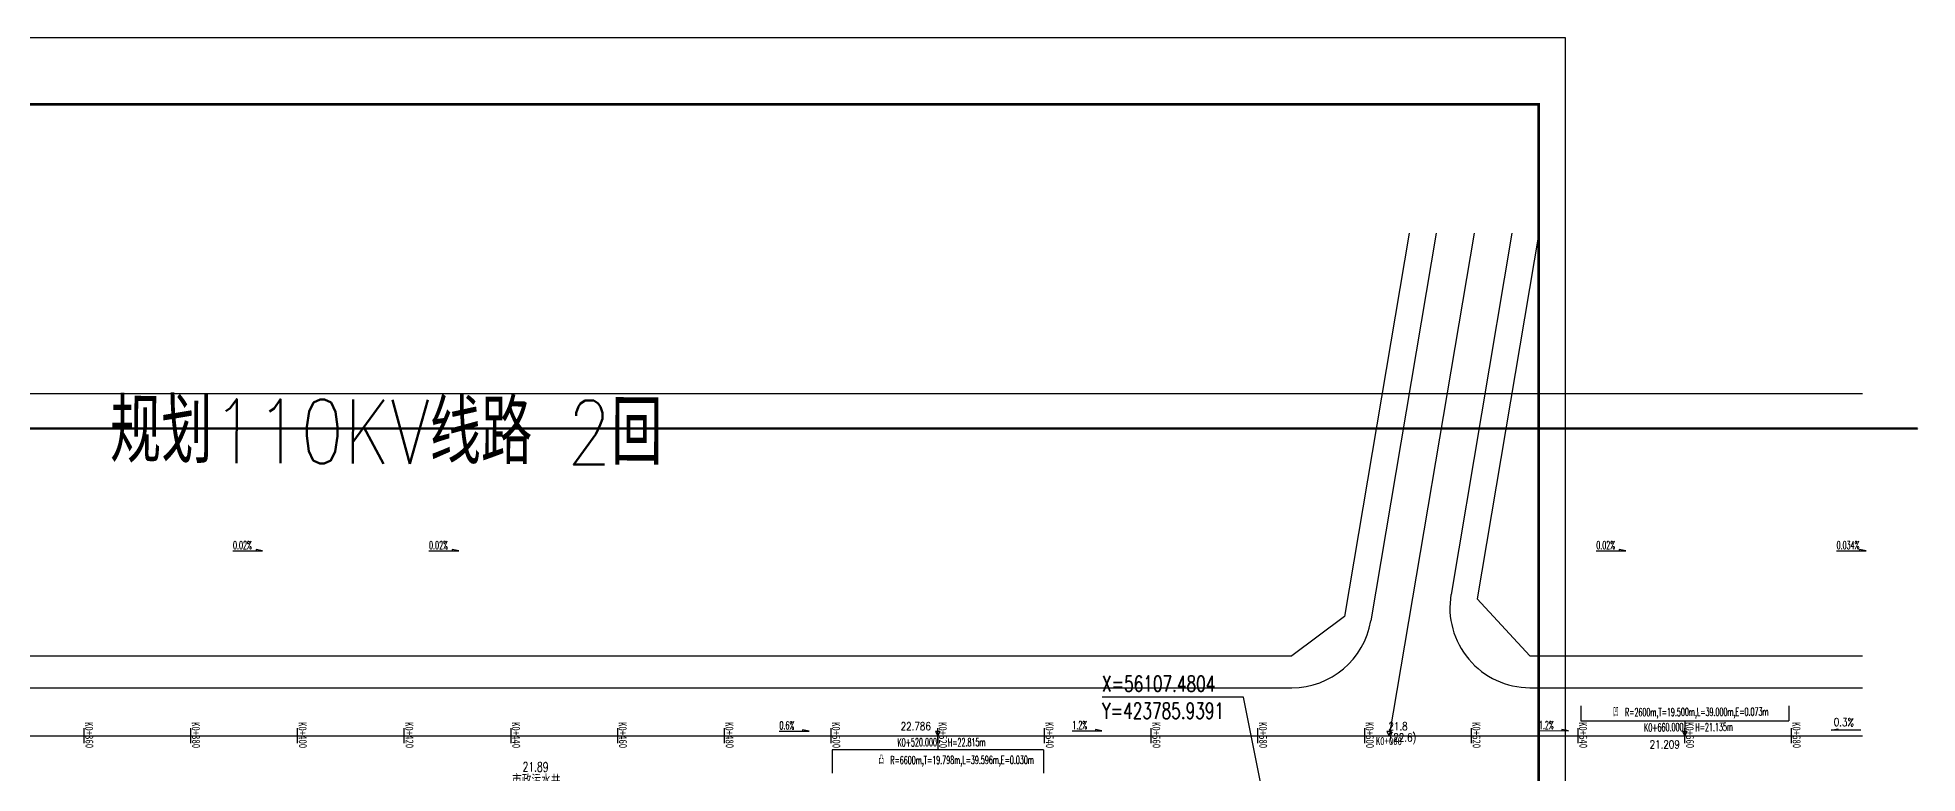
# Model space of a CAD drawing. Header units: millimetres. Extents: x 418304 to 847498, y 48187 to 111456.
# Drawn here: x 423555.2 to 423907.5, y 53951.6 to 54089.5 of the extents above; entities that cross this region are included whole.
import ezdxf

# ---------------------------------------------------------------- set-up
doc = ezdxf.new("R2010")
doc.units = ezdxf.units.MM
doc.header["$LTSCALE"] = 1000
doc.linetypes.add('X3', pattern=[5, 4, -1])
for name, color, linetype in [('DIM_COOR', 3, 'Continuous'), ('PUB_TEXT', 7, 'Continuous'), ('TK', 4, 'Continuous'), ('TWT_TEXT', 7, 'Continuous'), ('规划110kV线路', 255, 'Continuous'), ('道路网', 7, 'Continuous'), ('高程设计数据', 7, 'Continuous')]:
    doc.layers.add(name, color=color, linetype=linetype)
doc.styles.add('_TCH_DIM', font='SIMPLEX', dxfattribs={"bigfont": 'GBCBIG'})
doc.styles.add('HZ', font='rs.shx', dxfattribs={"width": 0.8, "bigfont": 'hztxt.shx'})
doc.styles.add('等线体', font='simhei.ttf')

# ---------------------------------------------------------------- blocks, each defined once
blk = doc.blocks.new('wetrewtewtre')
at = {"layer": '道路网', "color": 8, "linetype": 'Continuous'}
for p, q in [((423812.22, 56218.16), (423800.11, 56146.32)), ((423812.22, 56218.16), (423800.11, 56146.32)), ((423817.29, 56218.16), (423805.04, 56145.49)), ((423817.29, 56218.16), (423805.04, 56145.49)), ((423831.49, 56218.16), (423820.08, 56150.47)), ((423831.49, 56218.16), (423820.08, 56150.47)), ((423836.56, 56218.16), (423825.01, 56149.64)), ((423836.56, 56218.16), (423825.01, 56149.64)), ((423825.01, 56149.64), (423834.87, 56138.98)), ((423825.01, 56149.64), (423834.87, 56138.98)), ((423800.11, 56146.32), (423790.25, 56138.98)), ((423800.11, 56146.32), (423790.25, 56138.98)), ((423342.15, 56138.98), (423790.25, 56138.98)), ((423342.15, 56138.98), (423790.25, 56138.98)), ((423834.87, 56138.98), (423897.23, 56138.98)), ((423834.87, 56138.98), (423897.23, 56138.98)), ((423342.15, 56132.98), (423790.25, 56132.98)), ((423342.15, 56132.98), (423790.25, 56132.98)), ((423834.87, 56132.98), (423897.23, 56132.98)), ((423834.87, 56132.98), (423897.23, 56132.98))]:
    blk.add_line(p, q, dxfattribs=at)
at = {"layer": '道路网', "color": 8, "linetype": 'X3'}
for p, q in [((423824.39, 56218.16), (423808.51, 56123.98)), ((423824.39, 56218.16), (423808.51, 56123.98)), ((423342.15, 56123.98), (423897.23, 56123.98)), ((423342.15, 56123.98), (423897.23, 56123.98))]:
    blk.add_line(p, q, dxfattribs=at)
at = {"layer": '道路网', "color": 8, "linetype": 'Continuous', "lineweight": 30}
for p, q in [((423563.9, 56122.58), (423563.9, 56125.38)), ((423563.9, 56122.58), (423563.9, 56125.38)), ((423583.9, 56122.58), (423583.9, 56125.38)), ((423583.9, 56122.58), (423583.9, 56125.38)), ((423603.9, 56122.58), (423603.9, 56125.38)), ((423603.9, 56122.58), (423603.9, 56125.38)), ((423623.9, 56122.58), (423623.9, 56125.38)), ((423623.9, 56122.58), (423623.9, 56125.38)), ((423643.9, 56122.58), (423643.9, 56125.38)), ((423643.9, 56122.58), (423643.9, 56125.38)), ((423663.9, 56122.58), (423663.9, 56125.38)), ((423663.9, 56122.58), (423663.9, 56125.38)), ((423683.9, 56122.58), (423683.9, 56125.38)), ((423683.9, 56122.58), (423683.9, 56125.38)), ((423703.9, 56122.58), (423703.9, 56125.38)), ((423703.9, 56122.58), (423703.9, 56125.38)), ((423723.9, 56122.58), (423723.9, 56125.38)), ((423723.9, 56122.58), (423723.9, 56125.38)), ((423743.9, 56122.58), (423743.9, 56125.38)), ((423743.9, 56122.58), (423743.9, 56125.38)), ((423763.9, 56122.58), (423763.9, 56125.38)), ((423763.9, 56122.58), (423763.9, 56125.38)), ((423783.9, 56122.58), (423783.9, 56125.38)), ((423783.9, 56122.58), (423783.9, 56125.38)), ((423803.9, 56122.58), (423803.9, 56125.38)), ((423803.9, 56122.58), (423803.9, 56125.38)), ((423807.11, 56123.98), (423809.91, 56123.98)), ((423807.11, 56123.98), (423809.91, 56123.98)), ((423823.9, 56122.58), (423823.9, 56125.38)), ((423823.9, 56122.58), (423823.9, 56125.38)), ((423843.9, 56122.58), (423843.9, 56125.38)), ((423843.9, 56122.58), (423843.9, 56125.38)), ((423863.9, 56122.58), (423863.9, 56125.38)), ((423863.9, 56122.58), (423863.9, 56125.38)), ((423883.9, 56122.58), (423883.9, 56125.38)), ((423883.9, 56122.58), (423883.9, 56125.38))]:
    blk.add_line(p, q, dxfattribs=at)
at = {"layer": '道路网', "color": 8, "linetype": 'Continuous'}
for centre, start, end in [((423834.87, 56147.98), 170.4299, 270), ((423834.87, 56147.98), 170.4299, 270), ((423790.25, 56147.98), 270, 350.4299), ((423790.25, 56147.98), 270, 350.4299)]:
    blk.add_arc(centre, 15, start, end, dxfattribs=at)
at = {"layer": '道路网', "color": 8, "linetype": 'Continuous', "style": '等线体', "width": 0.8}
for s, rotation, p in [('K0+360', 271.0552, (423564.07, 56126.53)), ('K0+360', 271.0552, (423564.07, 56126.53)), ('K0+380', 271.0552, (423584.07, 56126.53)), ('K0+380', 271.0552, (423584.07, 56126.53)), ('K0+400', 271.0552, (423604.07, 56126.53)), ('K0+400', 271.0552, (423604.07, 56126.53)), ('K0+420', 271.0552, (423624.07, 56126.53)), ('K0+420', 271.0552, (423624.07, 56126.53)), ('K0+440', 271.0552, (423644.07, 56126.53)), ('K0+440', 271.0552, (423644.07, 56126.53)), ('K0+460', 271.0552, (423664.07, 56126.53)), ('K0+460', 271.0552, (423664.07, 56126.53)), ('K0+480', 271.0552, (423684.07, 56126.53)), ('K0+480', 271.0552, (423684.07, 56126.53)), ('K0+500', 271.0552, (423704.07, 56126.53)), ('K0+500', 271.0552, (423704.07, 56126.53)), ('K0+520', 271.0552, (423724.07, 56126.53)), ('K0+520', 271.0552, (423724.07, 56126.53)), ('K0+540', 271.0552, (423744.07, 56126.53)), ('K0+540', 271.0552, (423744.07, 56126.53)), ('K0+560', 271.0552, (423764.07, 56126.53)), ('K0+560', 271.0552, (423764.07, 56126.53)), ('K0+580', 271.0552, (423784.07, 56126.53)), ('K0+580', 271.0552, (423784.07, 56126.53)), ('K0+600', 271.0552, (423804.07, 56126.53)), ('K0+600', 271.0552, (423804.07, 56126.53)), ('K0+620', 271.0552, (423824.07, 56126.53)), ('K0+620', 271.0552, (423824.07, 56126.53)), ('K0+640', 271.0552, (423844.07, 56126.53)), ('K0+640', 271.0552, (423844.07, 56126.53)), ('K0+660', 271.0552, (423864.07, 56126.53)), ('K0+660', 271.0552, (423864.07, 56126.53)), ('K0+680', 271.0552, (423884.07, 56126.53)), ('K0+680', 271.0552, (423884.07, 56126.53)), ('K0+000', 359.6331, (423805.98, 56122.25)), ('K0+000', 359.6331, (423805.98, 56122.25))]:
    blk.add_text(s, height=1.5, rotation=rotation, dxfattribs=at).set_placement(p)
blk = doc.blocks.new('GeYuanFrame_03105221', base_point=(11.55, 13.52))
at = {"layer": 'TK'}
blk.add_lwpolyline([(11.55, 854.52), (1497.55, 854.52), (1497.55, 13.52), (11.55, 13.52)], close=True, dxfattribs=at)
at = {"layer": 'TK', "const_width": 1}
blk.add_lwpolyline([(1487.55, 844.52), (1487.55, 23.52), (36.55, 23.52), (36.55, 844.52)], close=True, dxfattribs=at)

msp = doc.modelspace()

# ---------------------------------------------------------------- linework, layer by layer
at = {"layer": 'DIM_COOR', "color": 3}
for p, q in [((423781.185, 53965.859), (423754.675, 53965.859)), ((423785.939, 53942.149), (423781.185, 53965.859))]:
    msp.add_line(p, q, dxfattribs=at)
at = {"layer": '规划110kV线路', "color": 210, "lineweight": 50, "ltscale": 5, "flags": 128}
msp.add_lwpolyline([(423333.496, 53943.649), (423411.446, 53943.649), (423411.446, 54016.199), (423907.496, 54016.199), (423907.496, 54016.199)], dxfattribs=at)
msp.add_lwpolyline([(423333.496, 53943.649), (423411.446, 53943.649), (423411.446, 54016.199), (423907.496, 54016.199), (423907.496, 54016.199)], dxfattribs=at)
at = {"layer": '道路网', "color": 1, "linetype": 'Continuous'}
msp.add_line((423897.23, 54022.699), (423403.446, 54022.699), dxfattribs=at)
msp.add_line((423897.23, 54022.699), (423403.446, 54022.699), dxfattribs=at)
at = {"layer": '高程设计数据', "color": 1, "linetype": 'Continuous'}
for p, q in [((423844.396, 53964.249), (423844.396, 53961.449)), ((423844.396, 53964.249), (423844.396, 53961.449)), ((423883.396, 53964.249), (423883.396, 53961.449)), ((423883.396, 53964.249), (423883.396, 53961.449)), ((423844.396, 53961.449), (423883.396, 53961.449)), ((423844.396, 53961.449), (423883.396, 53961.449)), ((423863.896, 53961.449), (423863.896, 53958.649)), ((423863.896, 53961.449), (423863.896, 53958.649)), ((423704.098, 53955.999), (423704.098, 53951.649)), ((423743.694, 53955.999), (423704.098, 53955.999)), ((423704.098, 53955.999), (423704.098, 53951.649)), ((423743.694, 53955.999), (423704.098, 53955.999)), ((423723.896, 53958.649), (423723.896, 53955.999)), ((423723.896, 53958.649), (423723.896, 53955.999)), ((423743.694, 53955.999), (423743.694, 53951.649)), ((423743.694, 53955.999), (423743.694, 53951.649))]:
    msp.add_line(p, q, dxfattribs=at)
at = {"layer": '高程设计数据', "color": 4, "linetype": 'Continuous', "flags": 128}
for points in [[(423591.766, 53993.3), (423597.339, 53993.294), (423596.122, 53993.519), (423596.122, 53993.295)], [(423591.766, 53993.3), (423597.339, 53993.294), (423596.122, 53993.519), (423596.122, 53993.295)], [(423628.516, 53993.3), (423634.089, 53993.294), (423632.872, 53993.519), (423632.872, 53993.295)], [(423628.516, 53993.3), (423634.089, 53993.294), (423632.872, 53993.519), (423632.872, 53993.295)], [(423847.263, 53993.3), (423852.836, 53993.294), (423851.62, 53993.519), (423851.62, 53993.295)], [(423847.263, 53993.3), (423852.836, 53993.294), (423851.62, 53993.519), (423851.62, 53993.295)], [(423892.313, 53993.3), (423897.886, 53993.294), (423896.669, 53993.519), (423896.669, 53993.295)], [(423892.313, 53993.3), (423897.886, 53993.294), (423896.669, 53993.519), (423896.669, 53993.295)], [(423694.181, 53959.527), (423699.754, 53959.521), (423698.538, 53959.746), (423698.537, 53959.522)], [(423694.181, 53959.527), (423699.754, 53959.521), (423698.538, 53959.746), (423698.537, 53959.522)], [(423749.077, 53959.575), (423754.65, 53959.57), (423753.433, 53959.794), (423753.433, 53959.571)], [(423749.077, 53959.575), (423754.65, 53959.57), (423753.433, 53959.794), (423753.433, 53959.571)], [(423836.52, 53959.596), (423842.093, 53959.591), (423840.876, 53959.816), (423840.876, 53959.592)], [(423836.52, 53959.596), (423842.093, 53959.591), (423840.876, 53959.816), (423840.876, 53959.592)], [(423896.913, 53959.72), (423891.34, 53959.718), (423892.557, 53959.942), (423892.557, 53959.719)], [(423896.913, 53959.72), (423891.34, 53959.718), (423892.557, 53959.942), (423892.557, 53959.719)]]:
    msp.add_lwpolyline(points, dxfattribs=at)
at = {"layer": '高程设计数据', "color": 1, "linetype": 'Continuous', "flags": 128}
for points in [[(423723.896, 53958.649), (423724.338, 53959.415), (423723.454, 53959.415)], [(423723.896, 53958.649), (423724.338, 53959.415), (423723.454, 53959.415)], [(423808.515, 53958.649), (423808.957, 53959.415), (423808.073, 53959.415)], [(423808.515, 53958.649), (423808.957, 53959.415), (423808.073, 53959.415)], [(423863.896, 53958.649), (423864.338, 53959.415), (423863.454, 53959.415)], [(423863.896, 53958.649), (423864.338, 53959.415), (423863.454, 53959.415)]]:
    msp.add_lwpolyline(points, close=True, dxfattribs=at)

# ---------------------------------------------------------------- block references
at = {"xscale": 0.5, "yscale": 0.5, "zscale": 0.5, "rotation": 270}
msp.add_blockref('GeYuanFrame_03105221', (423421.008, 54089.473), dxfattribs=at)
msp.add_blockref('wetrewtewtre', (0, -2165.331))

# ---------------------------------------------------------------- texts
at = {"layer": 'PUB_TEXT', "style": '_TCH_DIM', "width": 0.705882}
for s, p in [('X=56107.4804', (423754.675, 53966.909)), ('Y=423785.9391', (423754.675, 53961.834))]:
    msp.add_text(s, height=2.975, dxfattribs=at).set_placement(p)
at = {"layer": 'TWT_TEXT', "color": 6, "style": '_TCH_DIM', "width": 0.705882}
msp.add_text('21.89', height=1.785, rotation=359.35979, dxfattribs=at).set_placement((423646.057, 53951.936, 62.17))
at = {"layer": 'TWT_TEXT', "color": 6, "style": '_TCH_DIM'}
msp.add_text('市政污水井', height=2.0255, rotation=359.35979, dxfattribs=at).set_placement((423644.067, 53949.415, 62.17))
at = {"layer": '规划110kV线路', "color": 4, "linetype": 'Continuous', "style": 'HZ', "width": 0.8}
msp.add_text('规划110KV线路 2回', height=12, rotation=359.7687, dxfattribs=at).set_placement((423568.717, 54009.823, -3.14))
msp.add_text('规划110KV线路 2回', height=12, rotation=359.7687, dxfattribs=at).set_placement((423568.717, 54009.823, -3.14))
at = {"layer": '高程设计数据', "color": 1, "linetype": 'Continuous', "style": 'HZ'}
for s, rotation, width, p in [('0.02%%%', 359.92167, 0.5, (423591.798, 53993.611)), ('0.02%%%', 359.92167, 0.5, (423591.798, 53993.611)), ('0.02%%%', 359.92167, 0.5, (423628.548, 53993.611)), ('0.02%%%', 359.92167, 0.5, (423628.548, 53993.611)), ('0.02%%%', 359.92167, 0.5, (423847.296, 53993.611)), ('0.02%%%', 359.92167, 0.5, (423847.296, 53993.611)), ('0.034%%%', 359.92167, 0.5, (423892.345, 53993.611)), ('0.034%%%', 359.92167, 0.5, (423892.345, 53993.611)), ('凹  R=2600m,T=19.500m,L=39.000m,E=0.073m', 0.25766, 0.5, (423850.489, 53962.286)), ('凹  R=2600m,T=19.500m,L=39.000m,E=0.073m', 0.25766, 0.5, (423850.489, 53962.286)), ('0.6%', 359.92167, 0.5, (423694.214, 53959.838)), ('0.6%', 359.92167, 0.5, (423694.214, 53959.838)), ('22.786', 0.18894, 0.8, (423716.932, 53959.66)), ('22.786', 0.18894, 0.8, (423716.932, 53959.66)), ('1.2%', 359.92167, 0.5, (423749.109, 53959.887)), ('1.2%', 359.92167, 0.5, (423749.109, 53959.887)), ('21.8', 0.18894, 0.8, (423808.35, 53959.662)), ('21.8', 0.18894, 0.8, (423808.35, 53959.662)), ('1.2%', 359.92167, 0.5, (423836.552, 53959.908)), ('1.2%', 359.92167, 0.5, (423836.552, 53959.908)), ('K0+660.000', 0.81408, 0.5, (423856.282, 53959.419)), ('K0+660.000', 0.81408, 0.5, (423856.282, 53959.419)), ('H=21.135m', 0.81408, 0.5, (423865.883, 53959.467)), ('H=21.135m', 0.81408, 0.5, (423865.883, 53959.467)), ('0.3%', 358.88186, 0.8, (423891.807, 53960.472)), ('0.3%', 358.88186, 0.8, (423891.807, 53960.472)), ('K0+520.000', 0.26747, 0.5, (423716.345, 53956.646)), ('K0+520.000', 0.26747, 0.5, (423716.345, 53956.646)), ('H=22.815m', 0.62523, 0.5, (423725.785, 53956.638)), ('H=22.815m', 0.62523, 0.5, (423725.785, 53956.638)), ('21.209', 0.18894, 0.8, (423857.309, 53956.254)), ('21.209', 0.18894, 0.8, (423857.309, 53956.254)), ('凸  R=6600m,T=19.798m,L=39.596m,E=0.030m', 0.07377, 0.5, (423712.793, 53953.333)), ('凸  R=6600m,T=19.798m,L=39.596m,E=0.030m', 0.07377, 0.5, (423712.793, 53953.333))]:
    msp.add_text(s, height=1.5, rotation=rotation, dxfattribs=dict(at, width=width)).set_placement(p)
at = {"layer": '高程设计数据', "color": 3, "linetype": 'Continuous', "style": 'HZ', "width": 0.8}
msp.add_text('(22.6)', height=1.5, rotation=0.18894, dxfattribs=at).set_placement((423808.547, 53957.549))
msp.add_text('(22.6)', height=1.5, rotation=0.18894, dxfattribs=at).set_placement((423808.547, 53957.549))

doc.saveas('drawing.dxf')
